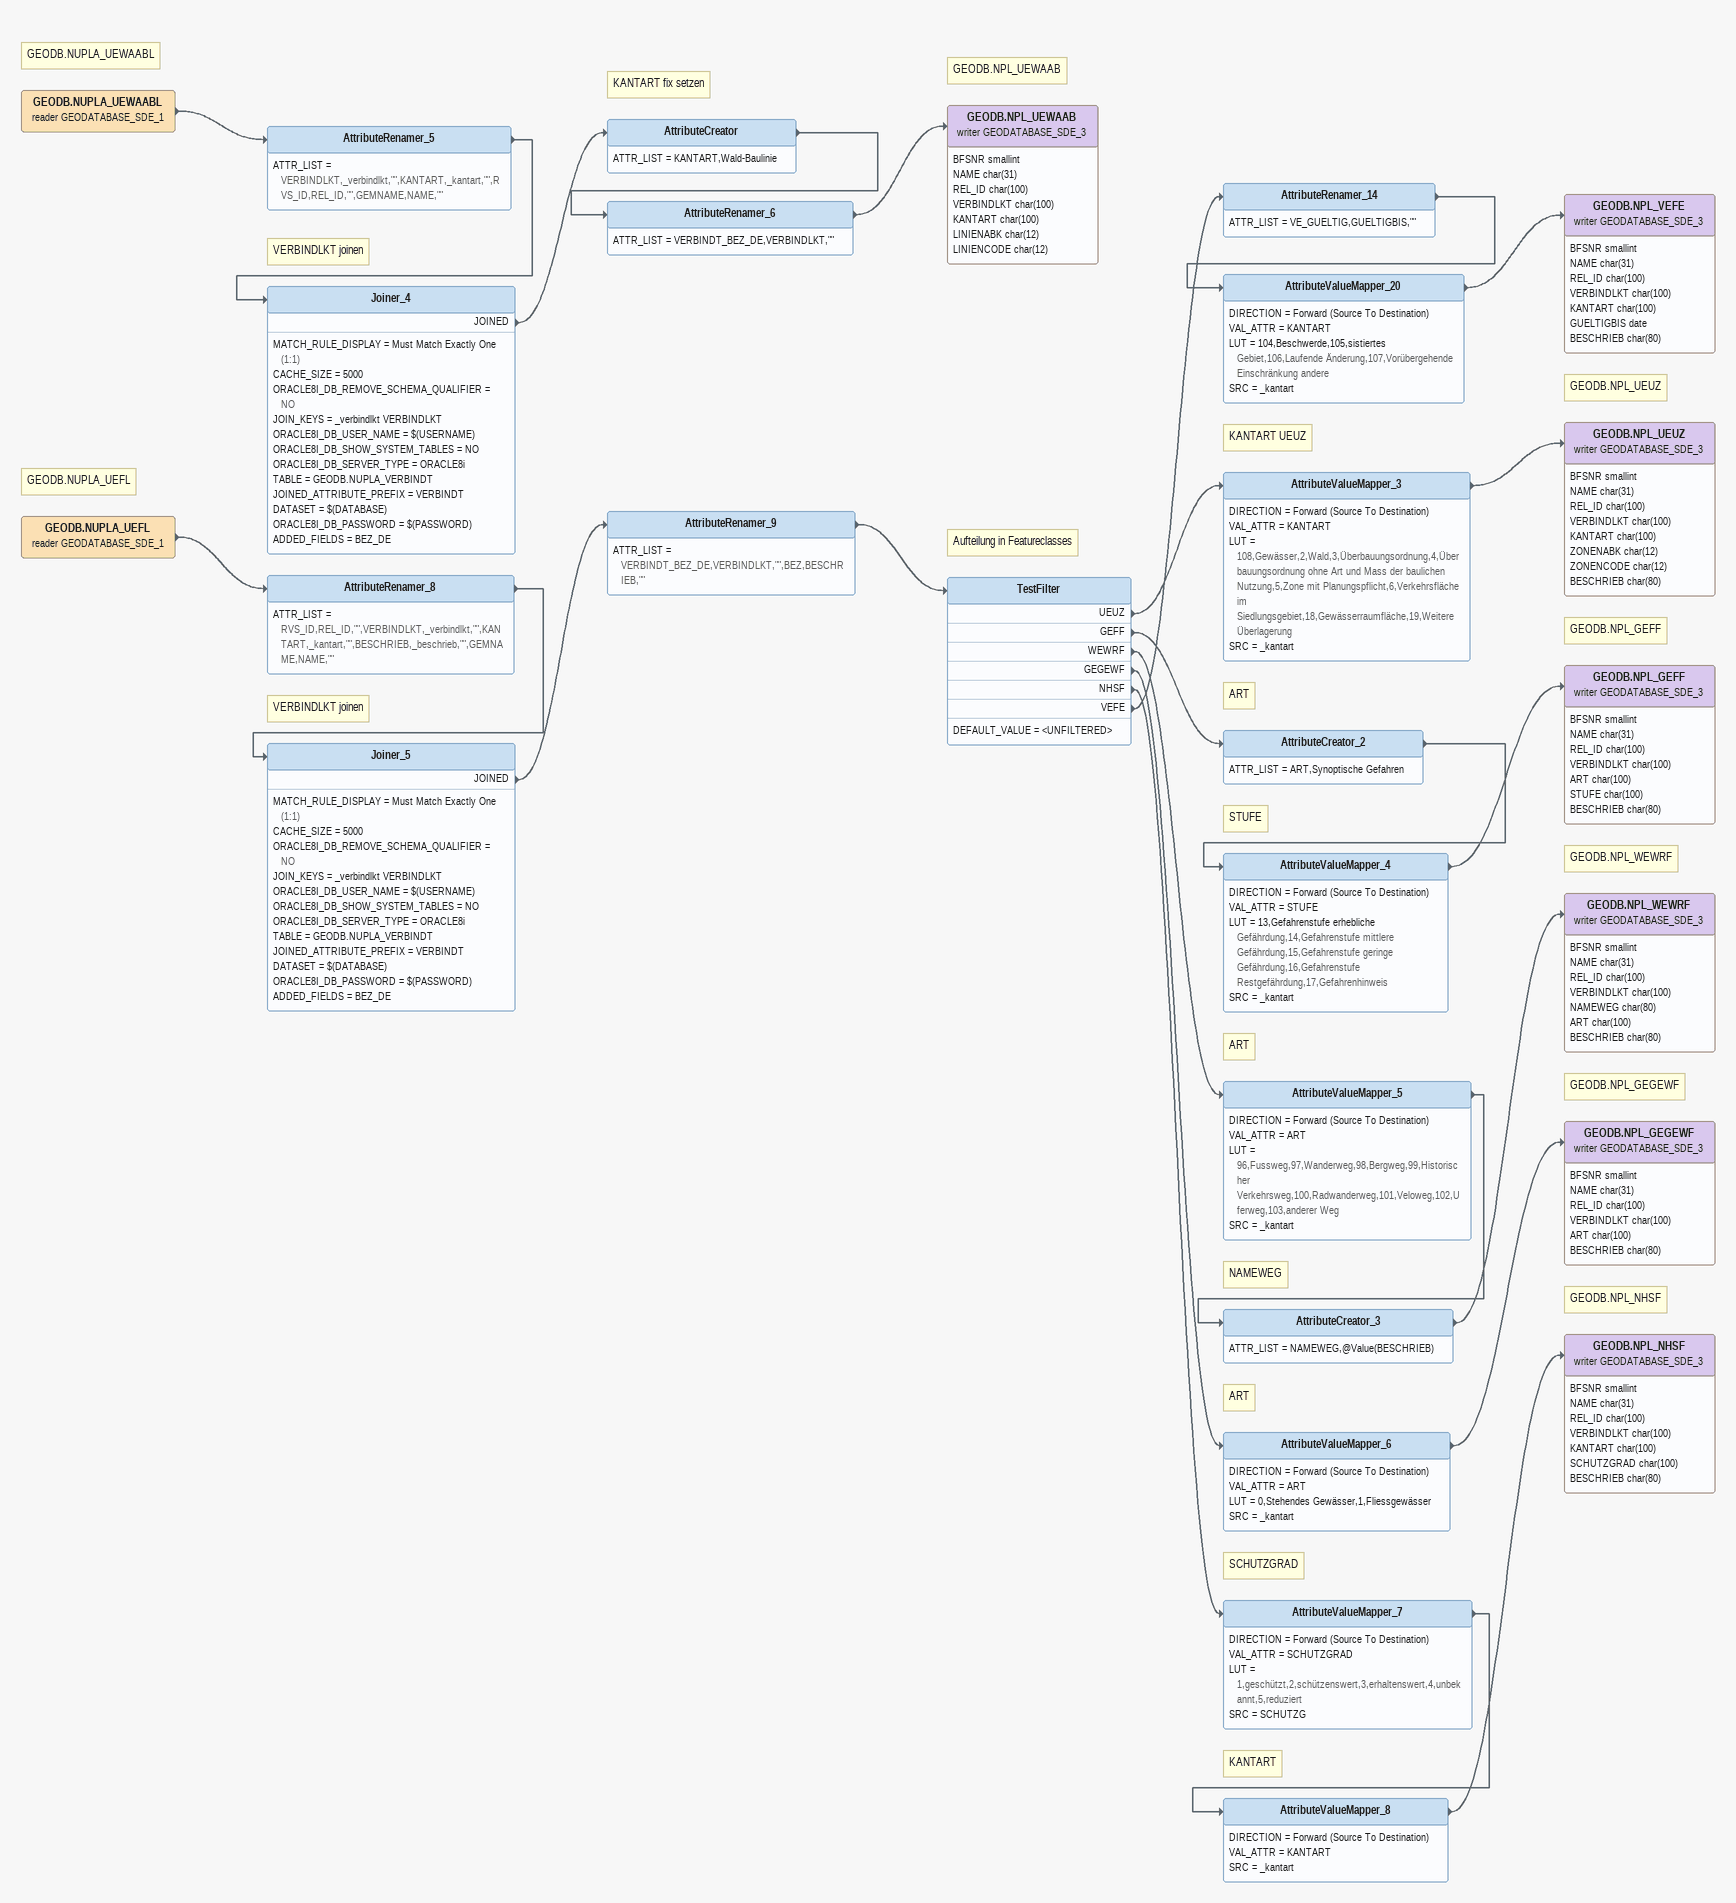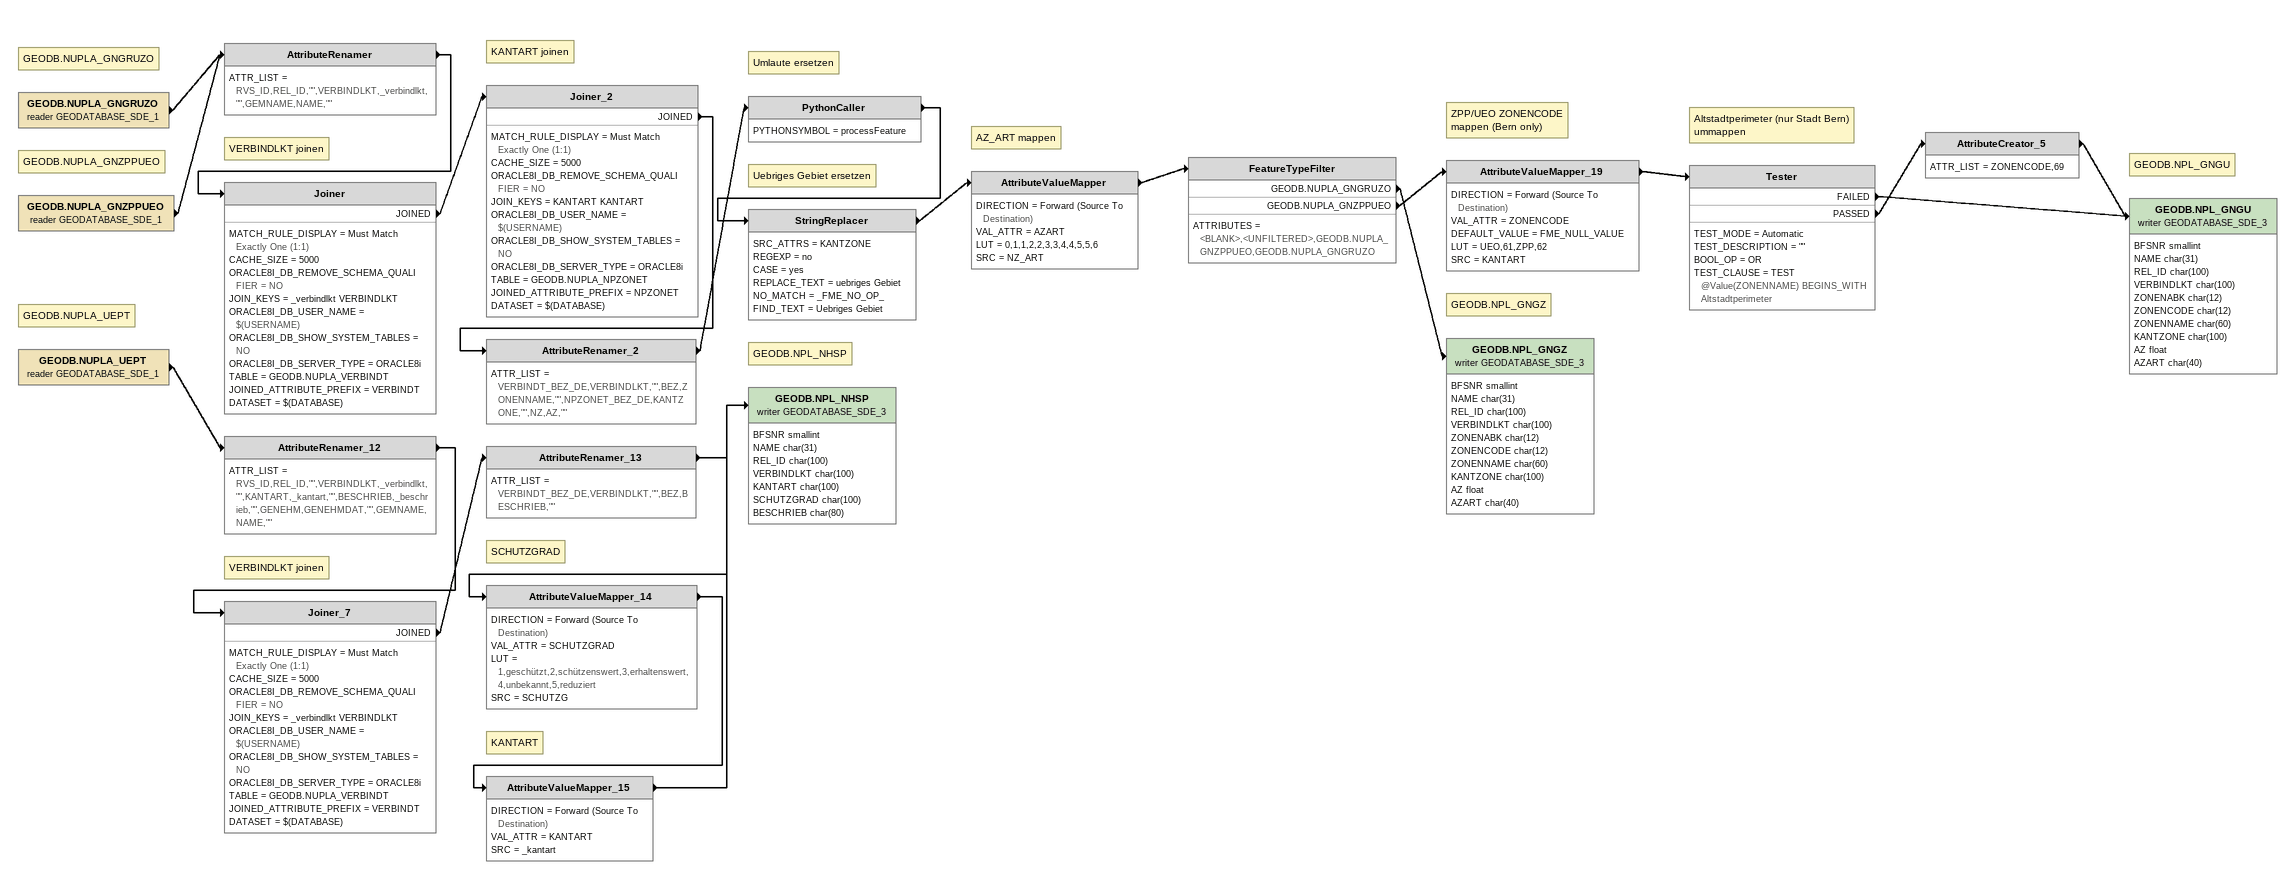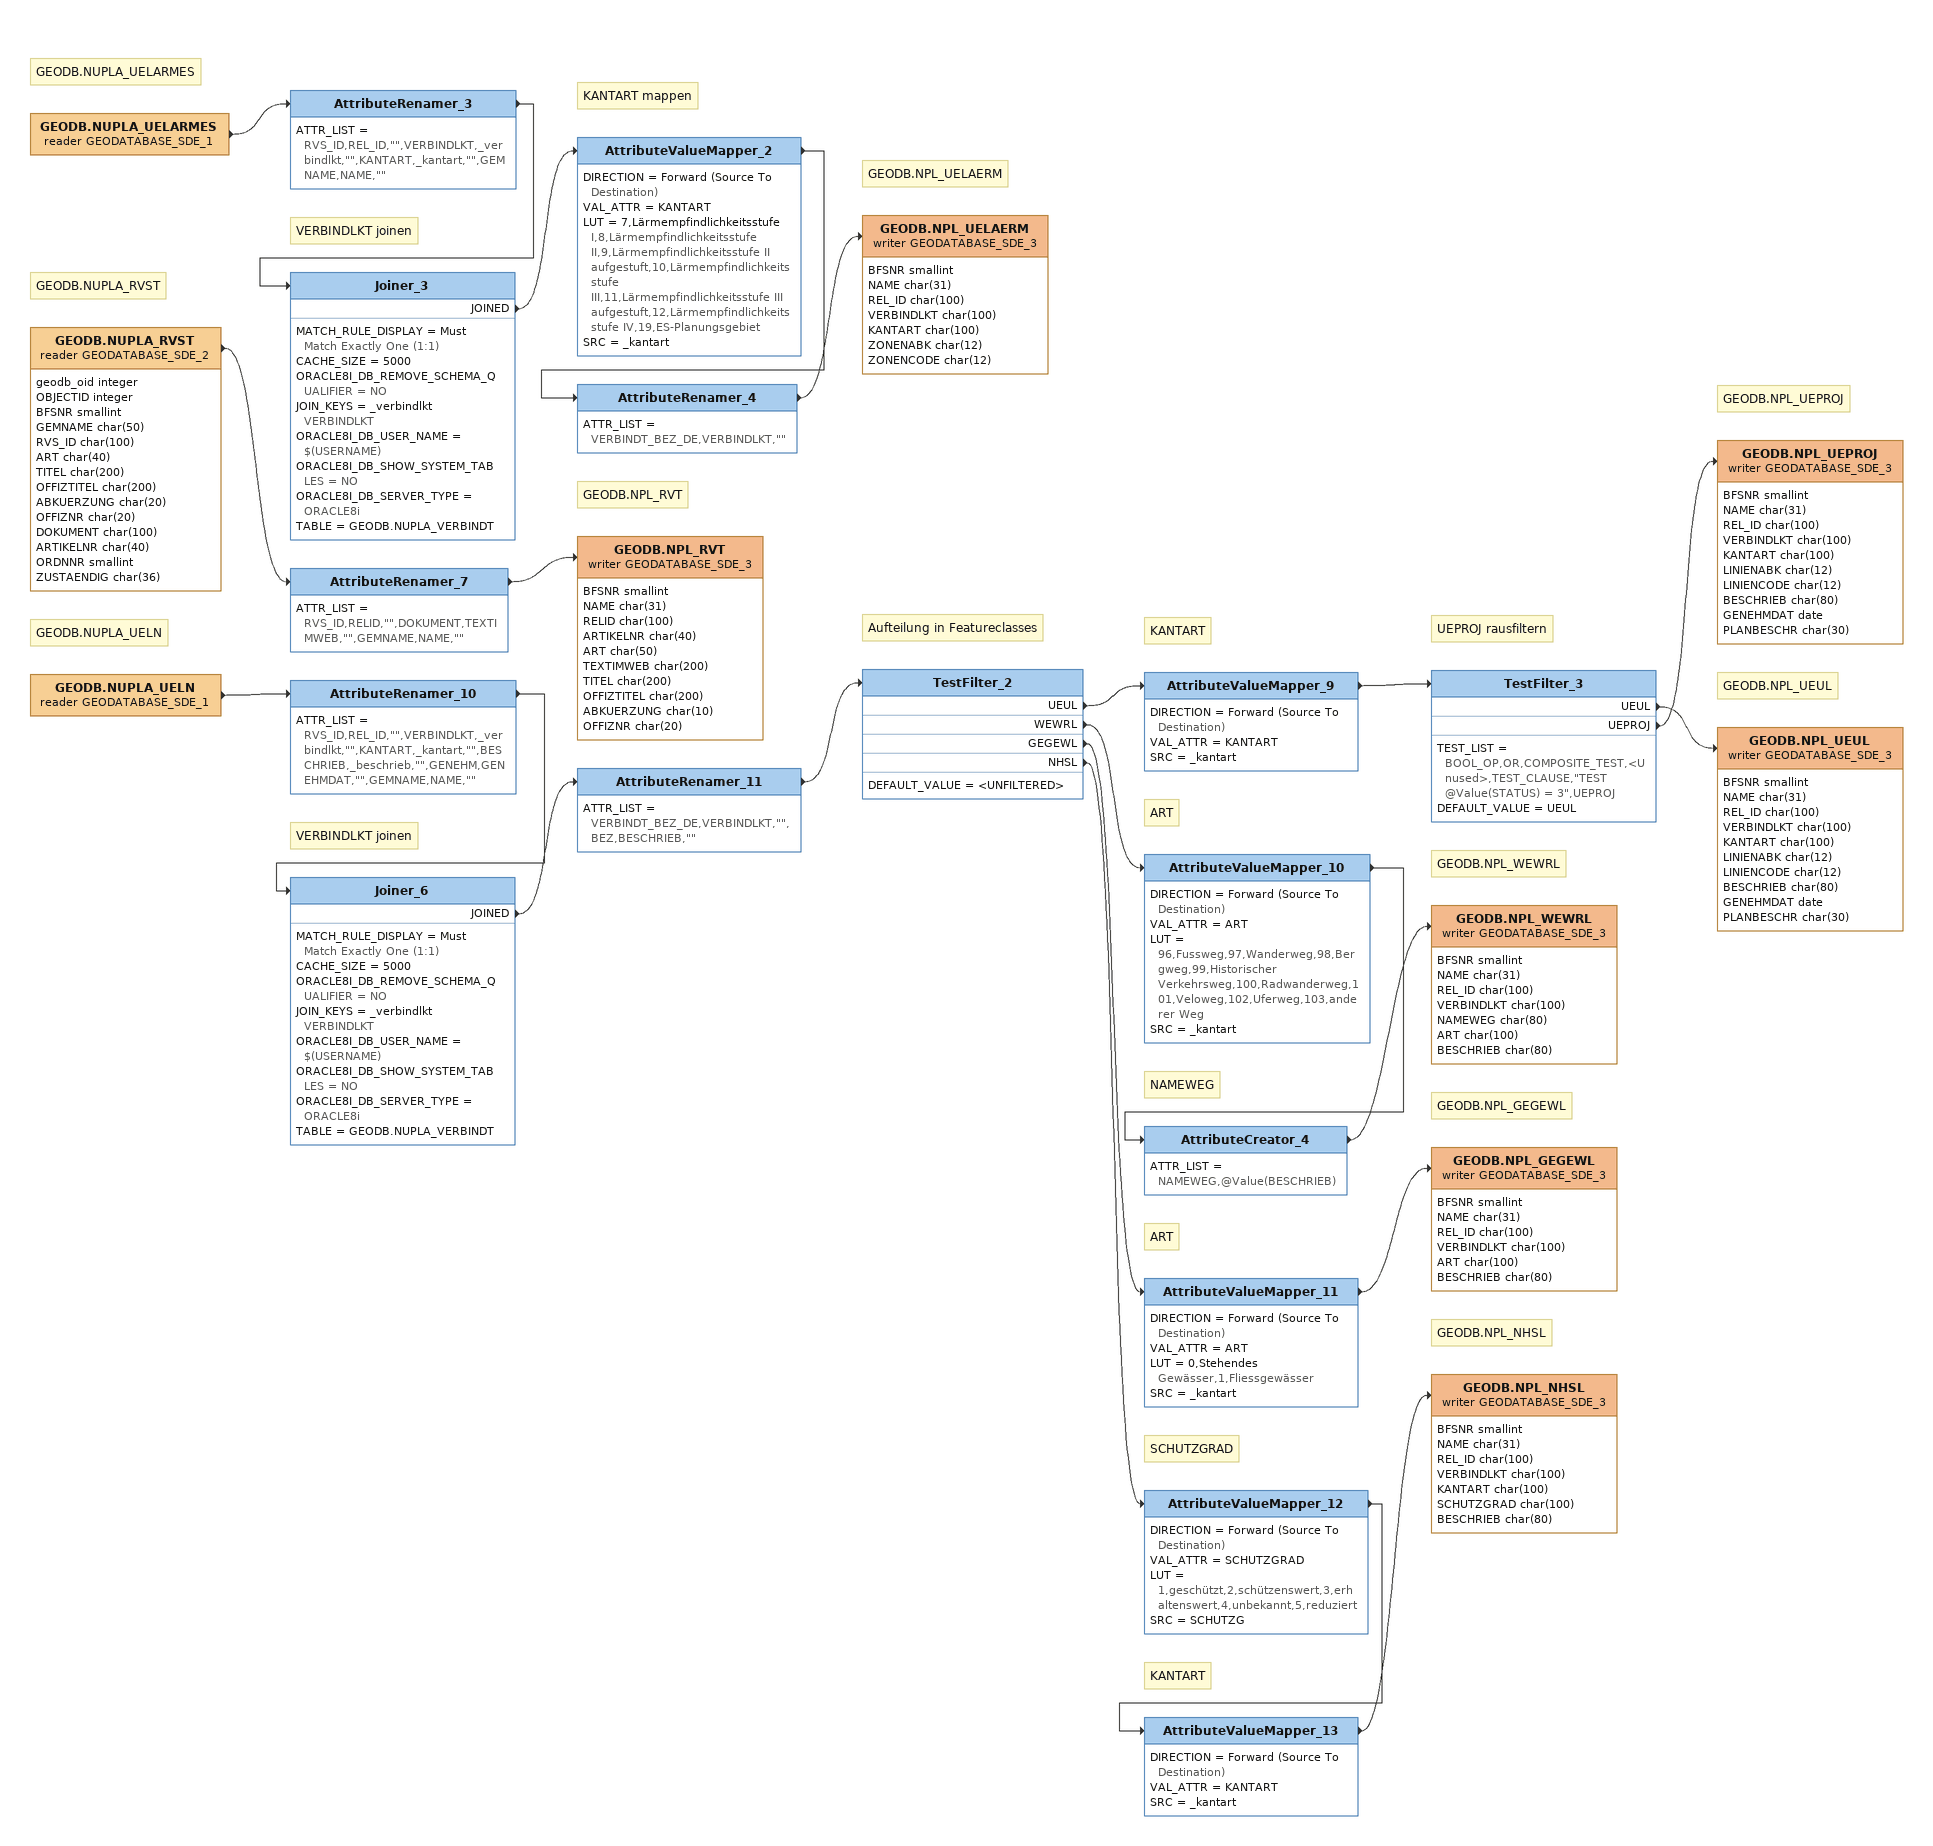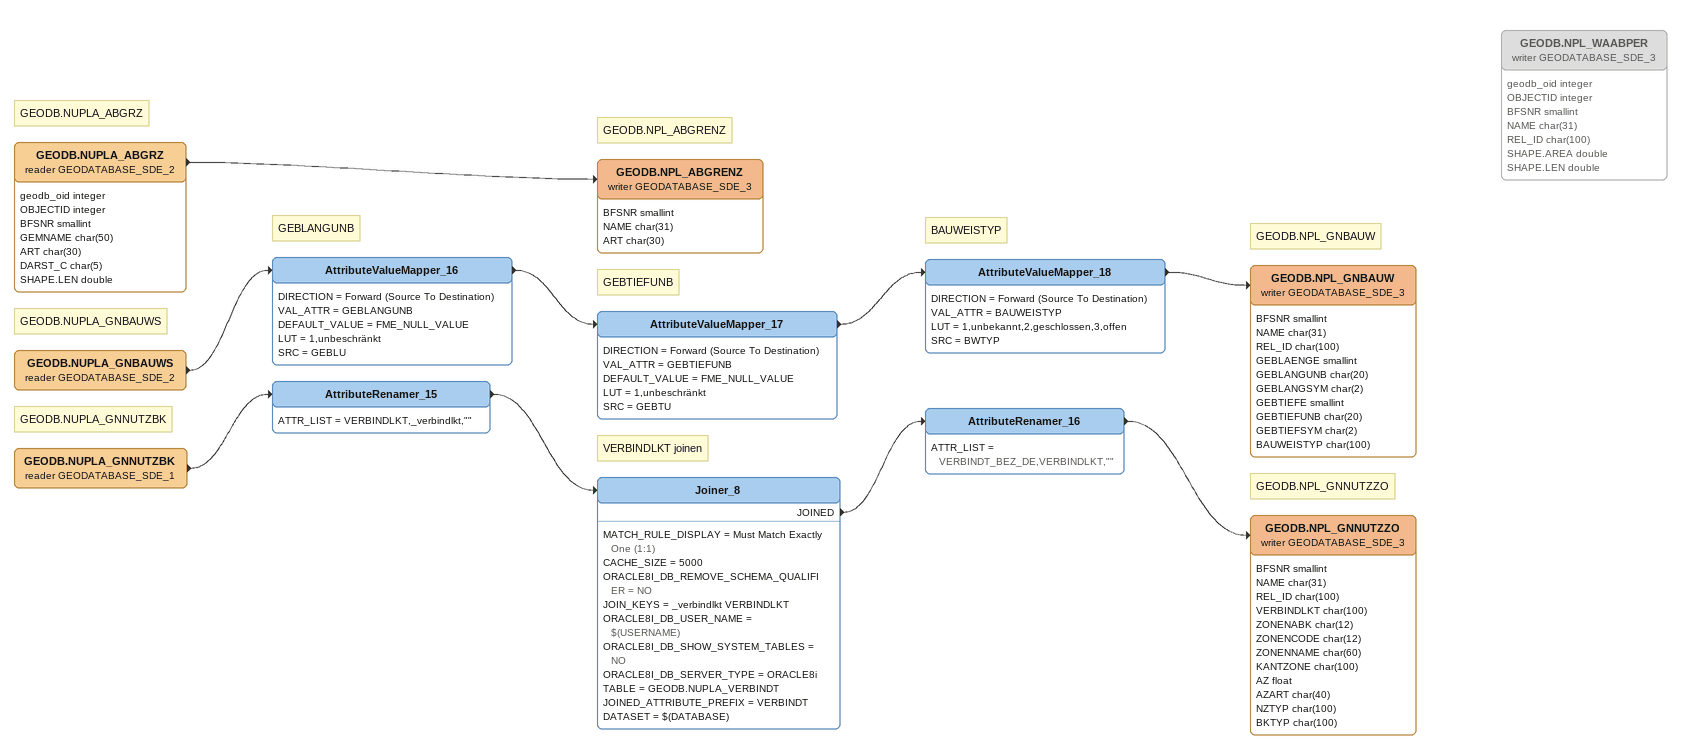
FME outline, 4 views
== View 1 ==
Note: GEODB.NUPLA_UEWAABL
GEODB.NUPLA_UEWAABL (reader GEODATABASE_SDE_1)
    -> AttributeRenamer_5
AttributeRenamer_5
    ATTR_LIST = VERBINDLKT,_verbindlkt,"",KANTART,_kantart,"",RVS_ID,REL_ID,"",GEMNAME,NAME,""
    -> Joiner_4
Note: VERBINDLKT joinen
Joiner_4
    MATCH_RULE_DISPLAY = Must Match Exactly One (1:1)
    CACHE_SIZE = 5000
    ORACLE8I_DB_REMOVE_SCHEMA_QUALIFIER = NO
    JOIN_KEYS = _verbindlkt VERBINDLKT
    ORACLE8I_DB_USER_NAME = $(USERNAME)
    ORACLE8I_DB_SHOW_SYSTEM_TABLES = NO
    ORACLE8I_DB_SERVER_TYPE = ORACLE8i
    TABLE = GEODB.NUPLA_VERBINDT
    JOINED_ATTRIBUTE_PREFIX = VERBINDT
    DATASET = $(DATABASE)
    ORACLE8I_DB_PASSWORD = $(PASSWORD)
    ADDED_FIELDS = BEZ_DE
    JOINED -> AttributeCreator
Note: KANTART fix setzen
AttributeCreator
    ATTR_LIST = KANTART,Wald-Baulinie
    -> AttributeRenamer_6
AttributeRenamer_6
    ATTR_LIST = VERBINDT_BEZ_DE,VERBINDLKT,""
    -> GEODB.NPL_UEWAAB (writer GEODATABASE_SDE_3)
Note: GEODB.NPL_UEWAAB
GEODB.NPL_UEWAAB (writer GEODATABASE_SDE_3)
    attributes: BFSNR smallint, NAME char(31), REL_ID char(100), VERBINDLKT char(100), KANTART char(100), LINIENABK char(12), LINIENCODE char(12)
Note: GEODB.NUPLA_UEFL
GEODB.NUPLA_UEFL (reader GEODATABASE_SDE_1)
    -> AttributeRenamer_8
AttributeRenamer_8
    ATTR_LIST = RVS_ID,REL_ID,"",VERBINDLKT,_verbindlkt,"",KANTART,_kantart,"",BESCHRIEB,_beschrieb,"",GEMNAME,NAME,""
    -> Joiner_5
Note: VERBINDLKT joinen
Joiner_5
    MATCH_RULE_DISPLAY = Must Match Exactly One (1:1)
    CACHE_SIZE = 5000
    ORACLE8I_DB_REMOVE_SCHEMA_QUALIFIER = NO
    JOIN_KEYS = _verbindlkt VERBINDLKT
    ORACLE8I_DB_USER_NAME = $(USERNAME)
    ORACLE8I_DB_SHOW_SYSTEM_TABLES = NO
    ORACLE8I_DB_SERVER_TYPE = ORACLE8i
    TABLE = GEODB.NUPLA_VERBINDT
    JOINED_ATTRIBUTE_PREFIX = VERBINDT
    DATASET = $(DATABASE)
    ORACLE8I_DB_PASSWORD = $(PASSWORD)
    ADDED_FIELDS = BEZ_DE
    JOINED -> AttributeRenamer_9
AttributeRenamer_9
    ATTR_LIST = VERBINDT_BEZ_DE,VERBINDLKT,"",BEZ,BESCHRIEB,""
    -> TestFilter
Note: Aufteilung in Featureclasses
TestFilter
    DEFAULT_VALUE = <UNFILTERED>
    UEUZ -> AttributeValueMapper_3
    GEFF -> AttributeCreator_2
    WEWRF -> AttributeValueMapper_5
    GEGEWF -> AttributeValueMapper_6
    NHSF -> AttributeValueMapper_7
    VEFE -> AttributeRenamer_14
AttributeRenamer_14
    ATTR_LIST = VE_GUELTIG,GUELTIGBIS,""
    -> AttributeValueMapper_20
AttributeValueMapper_20
    DIRECTION = Forward (Source To Destination)
    VAL_ATTR = KANTART
    LUT = 104,Beschwerde,105,sistiertes Gebiet,106,Laufende Änderung,107,Vorübergehende Einschränkung andere
    SRC = _kantart
    -> GEODB.NPL_VEFE (writer GEODATABASE_SDE_3)
GEODB.NPL_VEFE (writer GEODATABASE_SDE_3)
    attributes: BFSNR smallint, NAME char(31), REL_ID char(100), VERBINDLKT char(100), KANTART char(100), GUELTIGBIS date, BESCHRIEB char(80)
Note: KANTART UEUZ
AttributeValueMapper_3
    DIRECTION = Forward (Source To Destination)
    VAL_ATTR = KANTART
    LUT = 108,Gewässer,2,Wald,3,Überbauungsordnung,4,Überbauungsordnung ohne Art und Mass der baulichen Nutzung,5,Zone mit Planungspflicht,6,Verkehrsfläche im Siedlungsgebiet,18,Gewässerraumfläche,19,Weitere Überlagerung
    SRC = _kantart
    -> GEODB.NPL_UEUZ (writer GEODATABASE_SDE_3)
Note: GEODB.NPL_UEUZ
GEODB.NPL_UEUZ (writer GEODATABASE_SDE_3)
    attributes: BFSNR smallint, NAME char(31), REL_ID char(100), VERBINDLKT char(100), KANTART char(100), ZONENABK char(12), ZONENCODE char(12), BESCHRIEB char(80)
Note: ART
AttributeCreator_2
    ATTR_LIST = ART,Synoptische Gefahren
    -> AttributeValueMapper_4
Note: STUFE
AttributeValueMapper_4
    DIRECTION = Forward (Source To Destination)
    VAL_ATTR = STUFE
    LUT = 13,Gefahrenstufe erhebliche Gefährdung,14,Gefahrenstufe mittlere Gefährdung,15,Gefahrenstufe geringe Gefährdung,16,Gefahrenstufe Restgefährdung,17,Gefahrenhinweis
    SRC = _kantart
    -> GEODB.NPL_GEFF (writer GEODATABASE_SDE_3)
Note: GEODB.NPL_GEFF
GEODB.NPL_GEFF (writer GEODATABASE_SDE_3)
    attributes: BFSNR smallint, NAME char(31), REL_ID char(100), VERBINDLKT char(100), ART char(100), STUFE char(100), BESCHRIEB char(80)
Note: ART
AttributeValueMapper_5
    DIRECTION = Forward (Source To Destination)
    VAL_ATTR = ART
    LUT = 96,Fussweg,97,Wanderweg,98,Bergweg,99,Historischer Verkehrsweg,100,Radwanderweg,101,Veloweg,102,Uferweg,103,anderer Weg
    SRC = _kantart
    -> AttributeCreator_3
Note: NAMEWEG
AttributeCreator_3
    ATTR_LIST = NAMEWEG,@Value(BESCHRIEB)
    -> GEODB.NPL_WEWRF (writer GEODATABASE_SDE_3)
Note: GEODB.NPL_WEWRF
GEODB.NPL_WEWRF (writer GEODATABASE_SDE_3)
    attributes: BFSNR smallint, NAME char(31), REL_ID char(100), VERBINDLKT char(100), NAMEWEG char(80), ART char(100), BESCHRIEB char(80)
Note: ART
AttributeValueMapper_6
    DIRECTION = Forward (Source To Destination)
    VAL_ATTR = ART
    LUT = 0,Stehendes Gewässer,1,Fliessgewässer
    SRC = _kantart
    -> GEODB.NPL_GEGEWF (writer GEODATABASE_SDE_3)
Note: GEODB.NPL_GEGEWF
GEODB.NPL_GEGEWF (writer GEODATABASE_SDE_3)
    attributes: BFSNR smallint, NAME char(31), REL_ID char(100), VERBINDLKT char(100), ART char(100), BESCHRIEB char(80)
Note: SCHUTZGRAD
AttributeValueMapper_7
    DIRECTION = Forward (Source To Destination)
    VAL_ATTR = SCHUTZGRAD
    LUT = 1,geschützt,2,schützenswert,3,erhaltenswert,4,unbekannt,5,reduziert
    SRC = SCHUTZG
    -> AttributeValueMapper_8
Note: KANTART
AttributeValueMapper_8
    DIRECTION = Forward (Source To Destination)
    VAL_ATTR = KANTART
    SRC = _kantart
    -> GEODB.NPL_NHSF (writer GEODATABASE_SDE_3)
Note: GEODB.NPL_NHSF
GEODB.NPL_NHSF (writer GEODATABASE_SDE_3)
    attributes: BFSNR smallint, NAME char(31), REL_ID char(100), VERBINDLKT char(100), KANTART char(100), SCHUTZGRAD char(100), BESCHRIEB char(80)

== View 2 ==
Note: GEODB.NUPLA_UEPT
GEODB.NUPLA_UEPT (reader GEODATABASE_SDE_1)
    -> AttributeRenamer_12
AttributeRenamer_12
    ATTR_LIST = RVS_ID,REL_ID,"",VERBINDLKT,_verbindlkt,"",KANTART,_kantart,"",BESCHRIEB,_beschrieb,"",GENEHM,GENEHMDAT,"",GEMNAME,NAME,""
    -> Joiner_7
Note: VERBINDLKT joinen
Joiner_7
    MATCH_RULE_DISPLAY = Must Match Exactly One (1:1)
    CACHE_SIZE = 5000
    ORACLE8I_DB_REMOVE_SCHEMA_QUALIFIER = NO
    JOIN_KEYS = _verbindlkt VERBINDLKT
    ORACLE8I_DB_USER_NAME = $(USERNAME)
    ORACLE8I_DB_SHOW_SYSTEM_TABLES = NO
    ORACLE8I_DB_SERVER_TYPE = ORACLE8i
    TABLE = GEODB.NUPLA_VERBINDT
    JOINED_ATTRIBUTE_PREFIX = VERBINDT
    DATASET = $(DATABASE)
    JOINED -> AttributeRenamer_13
AttributeRenamer_13
    ATTR_LIST = VERBINDT_BEZ_DE,VERBINDLKT,"",BEZ,BESCHRIEB,""
    -> AttributeValueMapper_14
Note: SCHUTZGRAD
AttributeValueMapper_14
    DIRECTION = Forward (Source To Destination)
    VAL_ATTR = SCHUTZGRAD
    LUT = 1,geschützt,2,schützenswert,3,erhaltenswert,4,unbekannt,5,reduziert
    SRC = SCHUTZG
    -> AttributeValueMapper_15
Note: KANTART
AttributeValueMapper_15
    DIRECTION = Forward (Source To Destination)
    VAL_ATTR = KANTART
    SRC = _kantart
    -> GEODB.NPL_NHSP (writer GEODATABASE_SDE_3)
Note: GEODB.NPL_NHSP
GEODB.NPL_NHSP (writer GEODATABASE_SDE_3)
    attributes: BFSNR smallint, NAME char(31), REL_ID char(100), VERBINDLKT char(100), KANTART char(100), SCHUTZGRAD char(100), BESCHRIEB char(80)
Note: GEODB.NUPLA_GNGRUZO
GEODB.NUPLA_GNGRUZO (reader GEODATABASE_SDE_1)
    -> AttributeRenamer
Note: GEODB.NUPLA_GNZPPUEO
GEODB.NUPLA_GNZPPUEO (reader GEODATABASE_SDE_1)
    -> AttributeRenamer
AttributeRenamer
    ATTR_LIST = RVS_ID,REL_ID,"",VERBINDLKT,_verbindlkt,"",GEMNAME,NAME,""
    -> Joiner
Note: VERBINDLKT joinen
Joiner
    MATCH_RULE_DISPLAY = Must Match Exactly One (1:1)
    CACHE_SIZE = 5000
    ORACLE8I_DB_REMOVE_SCHEMA_QUALIFIER = NO
    JOIN_KEYS = _verbindlkt VERBINDLKT
    ORACLE8I_DB_USER_NAME = $(USERNAME)
    ORACLE8I_DB_SHOW_SYSTEM_TABLES = NO
    ORACLE8I_DB_SERVER_TYPE = ORACLE8i
    TABLE = GEODB.NUPLA_VERBINDT
    JOINED_ATTRIBUTE_PREFIX = VERBINDT
    DATASET = $(DATABASE)
    JOINED -> Joiner_2
Note: KANTART joinen
Joiner_2
    MATCH_RULE_DISPLAY = Must Match Exactly One (1:1)
    CACHE_SIZE = 5000
    ORACLE8I_DB_REMOVE_SCHEMA_QUALIFIER = NO
    JOIN_KEYS = KANTART KANTART
    ORACLE8I_DB_USER_NAME = $(USERNAME)
    ORACLE8I_DB_SHOW_SYSTEM_TABLES = NO
    ORACLE8I_DB_SERVER_TYPE = ORACLE8i
    TABLE = GEODB.NUPLA_NPZONET
    JOINED_ATTRIBUTE_PREFIX = NPZONET
    DATASET = $(DATABASE)
    JOINED -> AttributeRenamer_2
AttributeRenamer_2
    ATTR_LIST = VERBINDT_BEZ_DE,VERBINDLKT,"",BEZ,ZONENNAME,"",NPZONET_BEZ_DE,KANTZONE,"",NZ,AZ,""
    -> PythonCaller
Note: Umlaute ersetzen
PythonCaller
    PYTHONSYMBOL = processFeature
    -> StringReplacer
Note: Uebriges Gebiet ersetzen
StringReplacer
    SRC_ATTRS = KANTZONE
    REGEXP = no
    CASE = yes
    REPLACE_TEXT = uebriges Gebiet
    NO_MATCH = _FME_NO_OP_
    FIND_TEXT = Uebriges Gebiet
    -> AttributeValueMapper
Note: AZ_ART mappen
AttributeValueMapper
    DIRECTION = Forward (Source To Destination)
    VAL_ATTR = AZART
    LUT = 0,1,1,2,2,3,3,4,4,5,5,6
    SRC = NZ_ART
    -> FeatureTypeFilter
FeatureTypeFilter
    ATTRIBUTES = <BLANK>,<UNFILTERED>,GEODB.NUPLA_GNZPPUEO,GEODB.NUPLA_GNGRUZO
    GEODB.NUPLA_GNGRUZO -> GEODB.NPL_GNGZ (writer GEODATABASE_SDE_3)
    GEODB.NUPLA_GNZPPUEO -> AttributeValueMapper_19
Note: ZPP/UEO ZONENCODE / mappen (Bern only)
AttributeValueMapper_19
    DIRECTION = Forward (Source To Destination)
    VAL_ATTR = ZONENCODE
    DEFAULT_VALUE = FME_NULL_VALUE
    LUT = UEO,61,ZPP,62
    SRC = KANTART
    -> Tester
Note: Altstadtperimeter (nur Stadt Bern) / ummappen
Tester
    TEST_MODE = Automatic
    TEST_DESCRIPTION = ""
    BOOL_OP = OR
    TEST_CLAUSE = TEST @Value(ZONENNAME) BEGINS_WITH Altstadtperimeter
    FAILED -> GEODB.NPL_GNGU (writer GEODATABASE_SDE_3)
    PASSED -> AttributeCreator_5
AttributeCreator_5
    ATTR_LIST = ZONENCODE,69
    -> GEODB.NPL_GNGU (writer GEODATABASE_SDE_3)
Note: GEODB.NPL_GNGU
GEODB.NPL_GNGU (writer GEODATABASE_SDE_3)
    attributes: BFSNR smallint, NAME char(31), REL_ID char(100), VERBINDLKT char(100), ZONENABK char(12), ZONENCODE char(12), ZONENNAME char(60), KANTZONE char(100), AZ float, AZART char(40)
Note: GEODB.NPL_GNGZ
GEODB.NPL_GNGZ (writer GEODATABASE_SDE_3)
    attributes: BFSNR smallint, NAME char(31), REL_ID char(100), VERBINDLKT char(100), ZONENABK char(12), ZONENCODE char(12), ZONENNAME char(60), KANTZONE char(100), AZ float, AZART char(40)

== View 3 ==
Note: GEODB.NUPLA_UELARMES
GEODB.NUPLA_UELARMES (reader GEODATABASE_SDE_1)
    -> AttributeRenamer_3
AttributeRenamer_3
    ATTR_LIST = RVS_ID,REL_ID,"",VERBINDLKT,_verbindlkt,"",KANTART,_kantart,"",GEMNAME,NAME,""
    -> Joiner_3
Note: VERBINDLKT joinen
Joiner_3
    MATCH_RULE_DISPLAY = Must Match Exactly One (1:1)
    CACHE_SIZE = 5000
    ORACLE8I_DB_REMOVE_SCHEMA_QUALIFIER = NO
    JOIN_KEYS = _verbindlkt VERBINDLKT
    ORACLE8I_DB_USER_NAME = $(USERNAME)
    ORACLE8I_DB_SHOW_SYSTEM_TABLES = NO
    ORACLE8I_DB_SERVER_TYPE = ORACLE8i
    TABLE = GEODB.NUPLA_VERBINDT
    JOINED -> AttributeValueMapper_2
Note: KANTART mappen
AttributeValueMapper_2
    DIRECTION = Forward (Source To Destination)
    VAL_ATTR = KANTART
    LUT = 7,Lärmempfindlichkeitsstufe I,8,Lärmempfindlichkeitsstufe II,9,Lärmempfindlichkeitsstufe II aufgestuft,10,Lärmempfindlichkeitsstufe III,11,Lärmempfindlichkeitsstufe III aufgestuft,12,Lärmempfindlichkeitsstufe IV,19,ES-Planungsgebiet
    SRC = _kantart
    -> AttributeRenamer_4
AttributeRenamer_4
    ATTR_LIST = VERBINDT_BEZ_DE,VERBINDLKT,""
    -> GEODB.NPL_UELAERM (writer GEODATABASE_SDE_3)
Note: GEODB.NPL_UELAERM
GEODB.NPL_UELAERM (writer GEODATABASE_SDE_3)
    attributes: BFSNR smallint, NAME char(31), REL_ID char(100), VERBINDLKT char(100), KANTART char(100), ZONENABK char(12), ZONENCODE char(12)
Note: GEODB.NUPLA_RVST
GEODB.NUPLA_RVST (reader GEODATABASE_SDE_2)
    attributes: geodb_oid integer, OBJECTID integer, BFSNR smallint, GEMNAME char(50), RVS_ID char(100), ART char(40), TITEL char(200), OFFIZTITEL char(200), ABKUERZUNG char(20), OFFIZNR char(20), DOKUMENT char(100), ARTIKELNR char(40), ORDNNR smallint, ZUSTAENDIG char(36)
    -> AttributeRenamer_7
AttributeRenamer_7
    ATTR_LIST = RVS_ID,RELID,"",DOKUMENT,TEXTIMWEB,"",GEMNAME,NAME,""
    -> GEODB.NPL_RVT (writer GEODATABASE_SDE_3)
Note: GEODB.NPL_RVT
GEODB.NPL_RVT (writer GEODATABASE_SDE_3)
    attributes: BFSNR smallint, NAME char(31), RELID char(100), ARTIKELNR char(40), ART char(50), TEXTIMWEB char(200), TITEL char(200), OFFIZTITEL char(200), ABKUERZUNG char(10), OFFIZNR char(20)
Note: GEODB.NUPLA_UELN
GEODB.NUPLA_UELN (reader GEODATABASE_SDE_1)
    -> AttributeRenamer_10
AttributeRenamer_10
    ATTR_LIST = RVS_ID,REL_ID,"",VERBINDLKT,_verbindlkt,"",KANTART,_kantart,"",BESCHRIEB,_beschrieb,"",GENEHM,GENEHMDAT,"",GEMNAME,NAME,""
    -> Joiner_6
Note: VERBINDLKT joinen
Joiner_6
    MATCH_RULE_DISPLAY = Must Match Exactly One (1:1)
    CACHE_SIZE = 5000
    ORACLE8I_DB_REMOVE_SCHEMA_QUALIFIER = NO
    JOIN_KEYS = _verbindlkt VERBINDLKT
    ORACLE8I_DB_USER_NAME = $(USERNAME)
    ORACLE8I_DB_SHOW_SYSTEM_TABLES = NO
    ORACLE8I_DB_SERVER_TYPE = ORACLE8i
    TABLE = GEODB.NUPLA_VERBINDT
    JOINED -> AttributeRenamer_11
AttributeRenamer_11
    ATTR_LIST = VERBINDT_BEZ_DE,VERBINDLKT,"",BEZ,BESCHRIEB,""
    -> TestFilter_2
Note: Aufteilung in Featureclasses
TestFilter_2
    DEFAULT_VALUE = <UNFILTERED>
    UEUL -> AttributeValueMapper_9
    WEWRL -> AttributeValueMapper_10
    GEGEWL -> AttributeValueMapper_11
    NHSL -> AttributeValueMapper_12
Note: KANTART
AttributeValueMapper_9
    DIRECTION = Forward (Source To Destination)
    VAL_ATTR = KANTART
    SRC = _kantart
    -> TestFilter_3
Note: UEPROJ rausfiltern
TestFilter_3
    TEST_LIST = BOOL_OP,OR,COMPOSITE_TEST,<Unused>,TEST_CLAUSE,"TEST @Value(STATUS) = 3",UEPROJ
    DEFAULT_VALUE = UEUL
    UEUL -> GEODB.NPL_UEUL (writer GEODATABASE_SDE_3)
    UEPROJ -> GEODB.NPL_UEPROJ (writer GEODATABASE_SDE_3)
Note: GEODB.NPL_UEPROJ
GEODB.NPL_UEPROJ (writer GEODATABASE_SDE_3)
    attributes: BFSNR smallint, NAME char(31), REL_ID char(100), VERBINDLKT char(100), KANTART char(100), LINIENABK char(12), LINIENCODE char(12), BESCHRIEB char(80), GENEHMDAT date, PLANBESCHR char(30)
Note: GEODB.NPL_UEUL
GEODB.NPL_UEUL (writer GEODATABASE_SDE_3)
    attributes: BFSNR smallint, NAME char(31), REL_ID char(100), VERBINDLKT char(100), KANTART char(100), LINIENABK char(12), LINIENCODE char(12), BESCHRIEB char(80), GENEHMDAT date, PLANBESCHR char(30)
Note: ART
AttributeValueMapper_10
    DIRECTION = Forward (Source To Destination)
    VAL_ATTR = ART
    LUT = 96,Fussweg,97,Wanderweg,98,Bergweg,99,Historischer Verkehrsweg,100,Radwanderweg,101,Veloweg,102,Uferweg,103,anderer Weg
    SRC = _kantart
    -> AttributeCreator_4
Note: NAMEWEG
AttributeCreator_4
    ATTR_LIST = NAMEWEG,@Value(BESCHRIEB)
    -> GEODB.NPL_WEWRL (writer GEODATABASE_SDE_3)
Note: GEODB.NPL_WEWRL
GEODB.NPL_WEWRL (writer GEODATABASE_SDE_3)
    attributes: BFSNR smallint, NAME char(31), REL_ID char(100), VERBINDLKT char(100), NAMEWEG char(80), ART char(100), BESCHRIEB char(80)
Note: ART
AttributeValueMapper_11
    DIRECTION = Forward (Source To Destination)
    VAL_ATTR = ART
    LUT = 0,Stehendes Gewässer,1,Fliessgewässer
    SRC = _kantart
    -> GEODB.NPL_GEGEWL (writer GEODATABASE_SDE_3)
Note: GEODB.NPL_GEGEWL
GEODB.NPL_GEGEWL (writer GEODATABASE_SDE_3)
    attributes: BFSNR smallint, NAME char(31), REL_ID char(100), VERBINDLKT char(100), ART char(100), BESCHRIEB char(80)
Note: SCHUTZGRAD
AttributeValueMapper_12
    DIRECTION = Forward (Source To Destination)
    VAL_ATTR = SCHUTZGRAD
    LUT = 1,geschützt,2,schützenswert,3,erhaltenswert,4,unbekannt,5,reduziert
    SRC = SCHUTZG
    -> AttributeValueMapper_13
Note: KANTART
AttributeValueMapper_13
    DIRECTION = Forward (Source To Destination)
    VAL_ATTR = KANTART
    SRC = _kantart
    -> GEODB.NPL_NHSL (writer GEODATABASE_SDE_3)
Note: GEODB.NPL_NHSL
GEODB.NPL_NHSL (writer GEODATABASE_SDE_3)
    attributes: BFSNR smallint, NAME char(31), REL_ID char(100), VERBINDLKT char(100), KANTART char(100), SCHUTZGRAD char(100), BESCHRIEB char(80)

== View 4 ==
Note: GEODB.NUPLA_ABGRZ
GEODB.NUPLA_ABGRZ (reader GEODATABASE_SDE_2)
    attributes: geodb_oid integer, OBJECTID integer, BFSNR smallint, GEMNAME char(50), ART char(30), DARST_C char(5), SHAPE.LEN double
    -> GEODB.NPL_ABGRENZ (writer GEODATABASE_SDE_3)
Note: GEODB.NPL_ABGRENZ
GEODB.NPL_ABGRENZ (writer GEODATABASE_SDE_3)
    attributes: BFSNR smallint, NAME char(31), ART char(30)
Note: GEODB.NUPLA_GNBAUWS
GEODB.NUPLA_GNBAUWS (reader GEODATABASE_SDE_2)
    -> AttributeValueMapper_16
Note: GEBLANGUNB
AttributeValueMapper_16
    DIRECTION = Forward (Source To Destination)
    VAL_ATTR = GEBLANGUNB
    DEFAULT_VALUE = FME_NULL_VALUE
    LUT = 1,unbeschränkt
    SRC = GEBLU
    -> AttributeValueMapper_17
Note: GEBTIEFUNB
AttributeValueMapper_17
    DIRECTION = Forward (Source To Destination)
    VAL_ATTR = GEBTIEFUNB
    DEFAULT_VALUE = FME_NULL_VALUE
    LUT = 1,unbeschränkt
    SRC = GEBTU
    -> AttributeValueMapper_18
Note: BAUWEISTYP
AttributeValueMapper_18
    DIRECTION = Forward (Source To Destination)
    VAL_ATTR = BAUWEISTYP
    LUT = 1,unbekannt,2,geschlossen,3,offen
    SRC = BWTYP
    -> GEODB.NPL_GNBAUW (writer GEODATABASE_SDE_3)
Note: GEODB.NPL_GNBAUW
GEODB.NPL_GNBAUW (writer GEODATABASE_SDE_3)
    attributes: BFSNR smallint, NAME char(31), REL_ID char(100), GEBLAENGE smallint, GEBLANGUNB char(20), GEBLANGSYM char(2), GEBTIEFE smallint, GEBTIEFUNB char(20), GEBTIEFSYM char(2), BAUWEISTYP char(100)
Note: GEODB.NUPLA_GNNUTZBK
GEODB.NUPLA_GNNUTZBK (reader GEODATABASE_SDE_1)
    -> AttributeRenamer_15
AttributeRenamer_15
    ATTR_LIST = VERBINDLKT,_verbindlkt,""
    -> Joiner_8
Note: VERBINDLKT joinen
Joiner_8
    MATCH_RULE_DISPLAY = Must Match Exactly One (1:1)
    CACHE_SIZE = 5000
    ORACLE8I_DB_REMOVE_SCHEMA_QUALIFIER = NO
    JOIN_KEYS = _verbindlkt VERBINDLKT
    ORACLE8I_DB_USER_NAME = $(USERNAME)
    ORACLE8I_DB_SHOW_SYSTEM_TABLES = NO
    ORACLE8I_DB_SERVER_TYPE = ORACLE8i
    TABLE = GEODB.NUPLA_VERBINDT
    JOINED_ATTRIBUTE_PREFIX = VERBINDT
    DATASET = $(DATABASE)
    JOINED -> AttributeRenamer_16
AttributeRenamer_16
    ATTR_LIST = VERBINDT_BEZ_DE,VERBINDLKT,""
    -> GEODB.NPL_GNNUTZZO (writer GEODATABASE_SDE_3)
Note: GEODB.NPL_GNNUTZZO
GEODB.NPL_GNNUTZZO (writer GEODATABASE_SDE_3)
    attributes: BFSNR smallint, NAME char(31), REL_ID char(100), VERBINDLKT char(100), ZONENABK char(12), ZONENCODE char(12), ZONENNAME char(60), KANTZONE char(100), AZ float, AZART char(40), NZTYP char(100), BKTYP char(100)
GEODB.NPL_WAABPER (writer GEODATABASE_SDE_3) [off]
    attributes: geodb_oid integer, OBJECTID integer, BFSNR smallint, NAME char(31), REL_ID char(100), SHAPE.AREA double, SHAPE.LEN double
